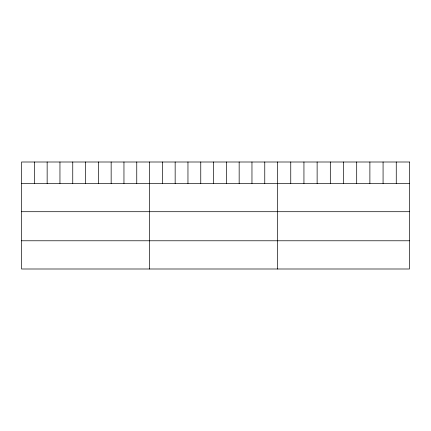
<?xml version="1.0" encoding="UTF-8"?>
<svg xmlns="http://www.w3.org/2000/svg" width="431" height="431" viewBox="0 0 431 431"><rect width="100%" height="100%" fill="white"/><g stroke="black" fill="none" stroke-linecap="round" stroke-linejoin="round"><path stroke-width="0.65" d="M21.55 183.487L409.45 183.487M21.55 211.707L409.45 211.707M21.55 240.778L409.45 240.778M396.261 162.002L396.261 183.487M383.073 162.002L383.073 183.487M369.884 162.002L369.884 183.487M356.696 162.002L356.696 183.487M343.507 162.002L343.507 183.487M330.318 162.002L330.318 183.487M317.13 162.002L317.13 183.487M303.941 162.002L303.941 183.487M290.753 162.002L290.753 183.487M277.564 162.002L277.564 268.998M264.763 162.002L264.763 183.487M251.963 162.002L251.963 183.487M239.162 162.002L239.162 183.487M226.361 162.002L226.361 183.487M213.56 162.002L213.56 183.487M200.76 162.002L200.76 183.487M187.959 162.002L187.959 183.487M175.158 162.002L175.158 183.487M162.358 162.002L162.358 183.487M149.557 162.002L149.557 268.998M136.756 162.002L136.756 183.487M123.956 162.002L123.956 183.487M111.155 162.002L111.155 183.487M98.354 162.002L98.354 183.487M85.553 162.002L85.553 183.487M72.753 162.002L72.753 183.487M59.952 162.002L59.952 183.487M47.151 162.002L47.151 183.487M34.351 162.002L34.351 183.487M409.45 162.002L21.55 162.002L21.55 268.998L409.45 268.998L409.45 162.002"/></g></svg>
